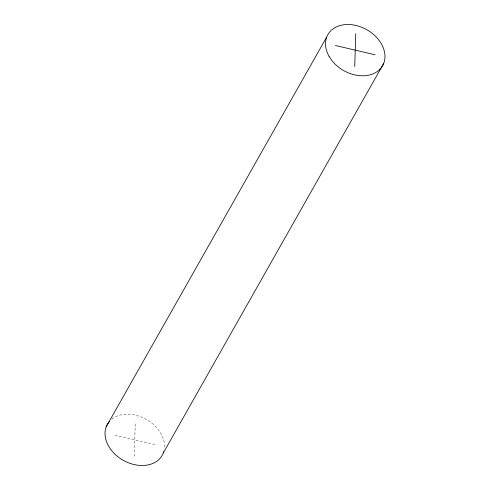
<?xml version="1.0" encoding="UTF-8"?>
<svg xmlns="http://www.w3.org/2000/svg" width="490" height="490" viewBox="0 0 490 490"><rect width="100%" height="100%" fill="white"/><g stroke="black" fill="none" stroke-linecap="round" stroke-linejoin="round"><path stroke-width="0.37" stroke-dasharray="2.45 1.84" d="M134.248 456.306L135.264 423.403M114.936 435.2L154.583 444.51M111.91 419.066A31.489 23.477 29.5 0 1 146.044 419.269A31.489 23.477 29.5 0 1 164.401 448.252"/><path stroke-width="0.73" d="M354.736 66.597L355.752 33.694M106.232 426.723L326.72 37.013M163.28 452.987L383.768 63.277M335.417 45.49L375.064 54.8M163.721 451.688A31.489 23.477 29.5 0 1 123.468 460.435A31.489 23.477 29.5 0 1 109.386 421.467M329.109 56.442A31.489 23.477 29.5 0 0 380.614 68.533A31.489 23.477 29.5 0 0 356.003 25.468A31.489 23.477 29.5 0 0 329.109 56.442"/></g></svg>
